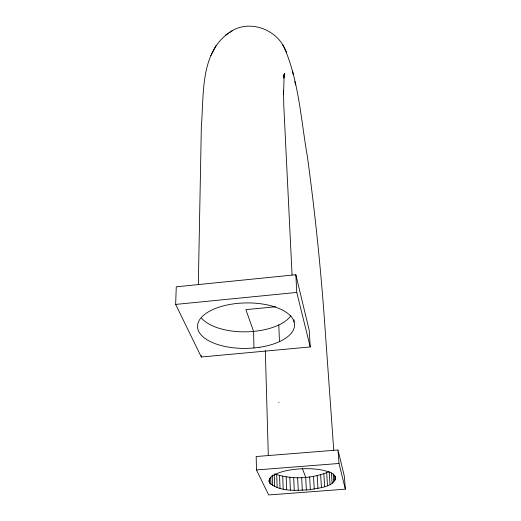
<?xml version="1.0" encoding="UTF-8"?>
<svg xmlns="http://www.w3.org/2000/svg" width="521" height="521" viewBox="0 0 521 521"><rect width="100%" height="100%" fill="white"/><g stroke="black" fill="none" stroke-linecap="round" stroke-linejoin="round"><path stroke-width="0.78" d="M201.327 357.009L175.649 304.414L176.267 286.81L295.843 274.736L309.24 330.431L310.236 346.947L201.327 357.009L201.353 355.439M198.325 284.544L201.353 126.16C204.037 95.187 199.895 53.468 228.654 33.077M335.719 477.907C334.078 472.475 327.253 471.472 322.525 470.15C314.489 468.574 306.244 468.399 298.103 469.004C289.774 469.812 281.223 471.114 273.753 475.106C270.998 476.526 267.507 479.893 269.787 483.136C280.806 492.234 296.977 490.417 310.36 489.688C318.305 487.663 335.394 487.539 335.615 476.363M283.698 76.405L284.479 73.389L283.73 78.078L284.192 74.249L283.528 94.653L283.496 90.367L283.789 105.587L292.066 274.971M216.052 45.535L210.894 55.578M229.364 32.628C247.579 18.808 275.896 28.46 284.759 48.687M225.43 35.181L232.503 30.576M274.847 473.96C292.06 479.743 311.792 478.806 328.543 471.889M175.649 304.414L296.775 292.437L310.236 346.947M275.583 306.752L245.873 309.643L253.603 331.402L253.942 347.963M338.005 449.981L256.189 456.526L256.462 469.942L268.673 494.95L345.351 489.167L344.374 476.441L338.005 449.981L339.008 463.469L345.351 489.167M256.462 469.942L339.008 463.469M284.779 48.792C299.158 82.826 301.047 120.774 307.429 156.841C314.717 210.393 320.376 264.173 324.322 318.084L333.746 450.235M282.701 44.773L286.739 52.517M302.278 468.307L305.697 477.327L306.361 490.079M292.509 71.064L293.323 74.763M294.834 81.471L295.583 84.858M335.368 476.194L335.583 479.261M334.547 475.269L334.925 480.623M333.199 473.856L333.766 481.958M331.402 472.749L332.124 483.247M329.161 471.59L330.034 484.478M326.68 472.775L327.527 485.631M323.828 473.856L324.648 486.686M320.649 474.826L321.437 487.636M317.191 475.666L317.953 488.457M313.512 476.37L314.241 489.147M309.663 476.923L310.36 489.688M295.843 274.736L296.775 292.437M293.987 319.783L294.098 322.115M301.679 477.562L302.31 490.32M297.66 477.633L298.259 490.391M293.694 477.542L294.261 490.307M289.852 477.288L290.386 490.066M286.172 476.865L286.68 489.662M278.807 324.961L279.451 341.633M282.727 476.292L283.203 489.108M278.878 402.212L278.891 402.57M279.556 475.569L280.005 488.411M276.71 474.703L277.139 487.578M274.254 474.52L274.645 486.614M272.242 475.035L272.568 485.546M270.718 477.08L270.94 484.38M269.65 478.252L269.787 483.136M269.103 480.29L269.142 481.827M265.319 350.64L268.302 455.224M290.894 315.804A47.945 23.23 -1.1 0 1 258.885 330.757L253.258 331.441A47.945 23.23 -1.1 0 1 201.49 318.142M259.289 347.331L253.597 348.002A48.538 22.735 -1.1 0 1 198.162 330.106A48.538 22.735 -1.1 0 1 237.745 303.378A48.538 22.735 -1.1 0 1 293.785 320.864L294.495 323.704A48.538 22.735 -1.1 0 1 259.289 347.331"/></g></svg>
